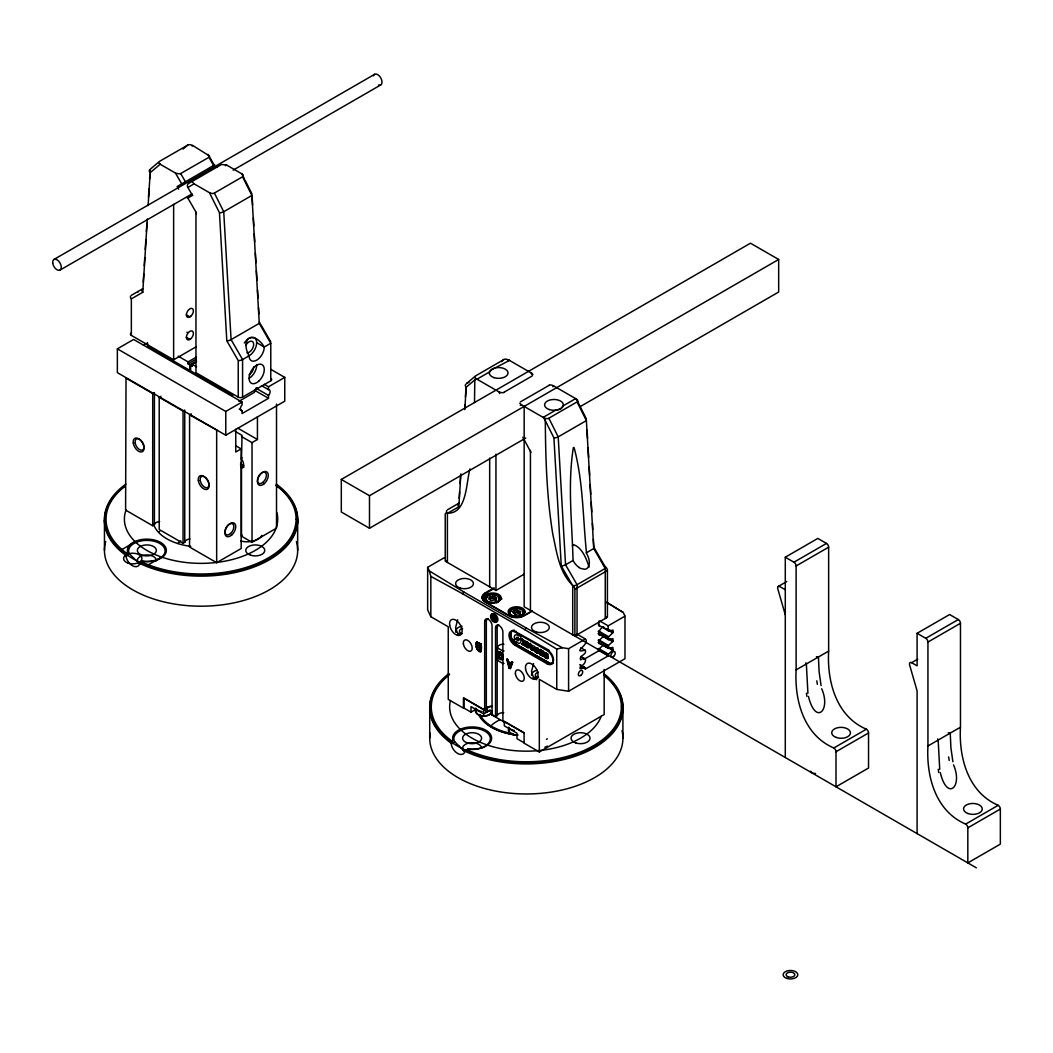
<?xml version="1.0" encoding="UTF-8"?>
<svg xmlns="http://www.w3.org/2000/svg" width="1053" height="1053" viewBox="0 0 1053 1053"><rect width="100%" height="100%" fill="white"/><g stroke="black" fill="none" stroke-linecap="round" stroke-linejoin="round"><path stroke-width="1.5" d="M519.695 613.188C517.076 612.425 517.852 606.173 516.51 612.333C511.6 612.385 514.943 612.135 514.93 615.939M492.843 615.742L492.462 616.847L494.923 615.281A4.594 2.659 60 0 1 495.924 622.336A4.594 2.659 60 0 1 490.593 617.124A4.594 2.659 60 0 1 494.857 615.321M495.173 620.441L495.726 619.506M474.508 402.496L474.798 380.436A3.067 1.777 60 0 1 476.97 379.198L489.474 371.985L492.054 369.524L509.494 360.416A3.067 1.777 60 0 0 507.572 360.652M598.525 639.697L608.423 645.515L613.004 641.172L612.951 638.658L608.344 639.658L608.173 637.355L612.885 632.642L613.057 630.155L608.318 630.879L608.173 625.837L624.982 616.137L623.297 612.504L606.607 602.303M608.779 647.213L613.043 649.767L612.885 647.384L608.265 648.385L608.423 645.515M581.138 666.562L585.402 669.024L608.173 655.887L608.397 654.321L613.043 649.767M143.247 282.151L143.748 273.964M144.261 265.79L144.761 257.616M145.261 249.429L145.867 239.61M146.38 231.436L146.88 223.249M148.486 197.082L148.999 188.895M149.605 179.089L150.21 169.27L159.529 161.372L187.724 145.103L183.064 149.052M196.253 346.74L173.627 359.81L131.349 335.394L131.349 298.868L142.787 292.273L147.302 219.037M148.131 205.585L150.158 172.705A3.146 2.356 23 0 1 149.408 170.152M459.187 498.293L459.595 491.751M460.095 483.577L460.595 475.39M464.728 408.327L464.939 405.05M465.439 396.876L465.939 388.689M446.63 560.644A3.067 1.777 0 0 0 447.393 562.42L447.393 513.39L458.832 506.783L460.845 473.903M464.807 409.63L466.189 387.214L476.206 378.751L498.74 391.769L499.78 393.572M492.001 617.071L492.909 618.953L495.489 617.492M496.016 619.256L495.134 617.282M542.966 654.584L543.611 654.071M546.204 654.584L548.06 655.177L548.06 654.124L546.428 653.308A1.895 1.092 60 0 0 545.099 654.084L545.204 654.018A1.895 1.092 60 0 1 546.533 653.242L546.428 653.308M533.252 648.121L533.252 650.609L531.87 649.806L531.87 647.384A3.041 1.751 60 0 1 534.016 646.147A3.041 1.751 60 0 1 536.161 649.859L536.161 652.281L534.779 651.491L534.871 648.793M496.489 599.486C493.041 600.513 495.397 595.208 493.33 596.011C493.62 601.145 488.302 597.341 492.896 596.261M514.97 613.781L515.825 614.491L519.616 613.267M518.155 612.477L516.733 612.056M493.488 598.38A6.134 3.541 0 0 1 494.37 598.486L492.857 598.315M543.48 654.255L543.032 652.978M470.02 468.875C466.071 482.063 467.19 514.654 447.064 513.048A3.067 1.777 60 0 0 445.222 514.456L445.222 561.17L495.95 590.457L524.223 574.135M533.397 647.885L534.542 648.293M603.882 627.154C601.302 625.206 594.405 638.658 602.119 634.261M603.882 635.92L598.973 640.566L599.17 643.778M477.009 645.463L475.772 643.962L476.746 642.106L481.208 644.054C483.037 660.178 473.284 646.95 476.746 642.106L481.208 644.054M476.575 643.791L477.825 643.054L480.405 644.541C482.392 649.714 474.587 645.357 477.154 643.146M481.208 651.557C479.22 650.82 474.719 648.121 476.746 645.463M476.575 647.147L477.825 646.41L480.405 647.898C482.274 652.807 474.692 648.582 477.154 646.503M511.166 663.903L509.507 667.76L508.296 662.745L511.166 663.903L508.968 668.089L506.796 659.323L508.046 659.547L508.586 661.771L511.297 663.337L511.837 661.732L512.653 662.205L510.481 668.458L508.968 668.089M506.796 659.323L508.151 662.021L510.863 663.587L511.837 661.732M510.047 668.708L512.653 662.205M241.966 457.607L241.663 458.516A18.941 4.001 -81.2 0 0 241.492 459.029A6.594 3.804 60 0 1 241.492 468.137L241.492 536.201L252.022 542.269L276.518 528.132L276.518 404.089M494.357 596.511L496.792 597.735L495.621 599.42M241.492 459.029L242.045 435.363L235.174 431.401M241.492 536.201L242.045 535.016M457.686 619.756L455.62 627.522L457.186 632.445A6.357 5.186 -60 0 0 459.477 633.761L461.819 633.735M533.581 663.574L531.515 671.34L533.081 676.263A6.357 5.186 -60 0 0 535.372 677.579L538.583 677.316M516.707 610.082C514.127 609.582 511.376 612.254 513.89 613.346M256.998 387.662L254.194 392.506L238.886 401.351M429.334 570.937L430.835 576.399L462.543 593.721L463.636 591.839L429.334 570.937L427.65 567.304L444.458 557.603M562.315 647.713L556.747 649.096L525.026 629.786L526.118 627.917L562.315 647.713L568.594 648.687L585.402 638.987C590.72 644.054 570.66 653.61 585.152 650.188C587.692 654.611 578.65 655.321 580.545 659.836C588.706 654.518 585.402 665.72 580.808 665.825C577.149 672.604 586.468 664.601 585.402 669.024M495.397 600.723L496.489 600.197M572.384 545.967L572.832 545.428A3.251 2.409 -81.1 0 1 573.951 544.783C582.427 548.06 586.35 558.827 589.167 567.067M494.541 616.61L493.173 615.584M519.287 614.439L520.564 613.833M612.741 641.58L602.777 635.828M603.606 644.844L599.104 648.898L598.854 650.754L583.796 659.441M150.158 172.705L160.161 164.242L175.904 173.311L180.063 173.877L208.942 157.318L213.627 165.492M192.054 145.985L192.686 145.459L209.573 156.041M501.439 361.587L503.768 359.613L475.574 375.895L466.242 383.779L469.059 382.16M508.099 360.508L508.731 359.981L531.252 372.973L532.278 374.789M525.092 643.199L525.092 640.843L526.526 641.672L526.526 646.674L524.973 645.91C526.171 640.816 523.525 646.858 521.814 644.081L523.604 642.659L521.867 638.974L523.604 642.659M532.134 376L503.953 392.269M520.327 405.444L521.367 404.826L543.901 417.844L553.917 437.864L561.275 565.935L572.714 585.744L572.714 634.788A3.067 1.777 0 0 0 577.057 634.788L577.057 584.705L565.553 564.79L558.195 436.877L548.863 418.199L577.057 401.93L586.389 420.595L593.747 548.521L605.251 568.436L577.057 584.705A3.212 1 -16.6 0 1 573.135 585.744C559.09 572.753 556.747 552.088 552.825 534.345C546.704 496.963 545.612 458.963 545.309 421.147A3.067 1.777 60 0 0 543.137 417.396L555.642 410.183L560.578 409.09L563.171 405.839L575.662 398.626A3.067 1.777 60 0 1 577.834 402.364M552.878 386.688L553.917 386.069L576.439 399.061L577.057 400.311M214.733 164.847L177.128 186.552L178.668 189.211M53.927 259.459L374.592 74.329M192.462 195.41L187.868 187.447L194.107 183.841L209.429 192.686L219.445 212.706L226.803 340.777L238.241 360.587L238.241 397.113A3.067 1.777 0 0 0 242.585 397.113L270.779 380.844A3.067 1.777 0 0 0 271.134 378.58M225.46 165.742L226.632 165.058L241.966 173.916L244.467 178.918M60.047 270.081L192.015 193.897M233.161 170.138L380.725 84.951M187.381 198.346L192.725 195.253M223.723 211.719L251.917 195.437L242.585 176.772L214.391 193.054L223.723 211.719L231.081 339.632L242.585 359.56L242.585 397.113M131.349 295.327L142.853 288.693M270.674 369.261L284.758 377.395L284.758 401.18L225.776 435.231L117.357 372.644L117.357 348.846L133.626 339.461L242.045 402.062L242.045 404.944A3.83 2.211 -60 0 0 240.413 408.761A3.83 2.211 -60 0 0 242.045 410.683L242.045 413.579L268.502 398.297L268.502 395.415A3.83 2.211 -60 0 0 270.121 391.611A3.83 2.211 -60 0 0 268.502 389.676L261.46 385.609M143.366 345.358L147.552 342.936M159.622 521.498A6.134 3.541 0 0 0 154.396 524.776L152.711 525.75L125.597 510.1L126.031 377.645M178.194 356.177L188.066 361.89L196.2 357.191M188.066 361.89L188.066 363.89L196.2 359.191M231.081 339.632L259.275 323.363L251.917 195.437M188.066 363.89L189.803 364.891L196.582 360.982M232.91 395.257L190.632 370.853L190.632 365.365L196.424 362.021M125.597 377.895L152.711 393.546L154.396 392.572L154.396 524.776M189.974 539.018A6.134 3.541 0 0 0 184.749 542.295L183.064 543.269L159.214 529.501L159.214 397.297L160.898 396.323M242.585 359.56L249.087 355.796A10.727 6.2 -60 0 0 256.682 360.179A10.727 6.2 -60 0 0 264.264 347.042L270.779 343.278L259.275 323.363M159.214 397.297L183.064 411.078L184.749 410.104L184.749 542.295M235.911 445.84L241.176 448.881L241.176 548.534L216.668 562.684L189.566 547.034L189.566 414.829L191.251 413.855M117.357 348.846L225.776 411.447L242.045 402.062M264.277 384.345L268.502 386.78L284.758 377.395M189.566 414.829L217.102 430.229M241.176 448.881L235.754 452.013L235.754 429.229M241.492 436.547L252.022 442.615L257.432 439.496L257.432 416.712M120.819 550.166L133.626 542.769M126.623 555.721L129.651 553.97M139.496 563.158L142.537 561.407M147.275 565.435L160.082 558.051M525.763 438.035L369.485 528.264L341.304 511.995L341.304 479.444L750.473 243.204L778.667 259.472L778.667 292.023L579.755 406.866M520.498 401.825L548.982 385.424M341.304 479.444L369.485 495.713L778.667 259.472M558.195 436.877L586.389 420.595M447.393 509.849L458.884 503.202M531.87 611.043L524.144 615.505A10.727 6.2 0 0 1 508.968 615.505L485.117 601.737A10.727 6.2 0 0 1 485.117 592.971L494.133 587.771M532.331 611.043L523.933 615.887A10.425 6.015 0 0 1 509.191 615.887L485.328 602.105A10.425 6.015 0 0 1 485.328 593.602L493.725 588.759M579.084 567.462A12.36 10.082 60 0 0 580.927 568.515L584.797 569.278A6.792 5.541 60 0 0 588.008 567.422L589.285 563.697A12.096 9.885 60 0 0 589.298 561.565A16.848 13.755 60 0 0 586.547 553.444C582.875 518.352 583.309 481.919 574.109 447.657L573.372 447.459C567.422 484.485 572.134 522.946 573.043 560.472L565.553 564.79A3.185 0.908 -17.8 0 1 561.723 565.909M586.284 552.878L593.747 548.521M476.048 709.248L471.02 712.157L463.978 708.09L463.978 698.073L483.709 709.459L487.394 707.34A6.134 3.541 0 0 1 492.422 706.326A6.292 3.633 0 0 0 486.315 709.327L484.683 710.275L484.683 621.52L486.315 620.572A6.292 3.633 0 0 1 488.302 618.559M492.317 617.532L494.923 616.031M503.729 712.67A6.292 3.633 0 0 0 497.161 715.592L495.529 716.54L495.529 627.772L497.161 626.838A6.292 3.633 0 0 1 498.898 624.956M476.719 643.396L477.417 642.975M476.983 643.225L477.825 643.054M476.575 644.278L477.009 643.541M476.719 644.831L477.009 644.028M476.983 645.305L480.405 646.937M607.41 570.542L607.41 617.255L574.885 636.038L574.885 589.311L607.41 570.542A3.067 1.777 60 0 0 605.567 566.988L603.461 565.013M476.719 646.753L477.417 646.331M477.391 643.304L480.405 644.541M476.983 646.581L477.825 646.41M476.719 648.029L477.009 647.213M476.983 648.503L480.405 650.135M477.391 646.66L480.405 647.898M553.391 662.311A7.661 4.423 60 0 1 548.758 662.64L515.588 644.239A7.661 4.423 60 0 1 510.165 634.854A7.661 4.423 60 0 1 515.588 631.721L516.233 631.339M520.63 639.118L518.734 639.237L520.63 639.118A4.673 2.698 60 0 1 520.156 642.975A4.673 2.698 60 0 1 516.681 642.146L514.259 642.291L514.259 639.408L516.457 639.329M520.787 635.933L520.906 638.737L518.708 638.816M516.339 638.974L514.667 638.987A4.673 2.698 60 0 1 515.128 635.117A4.673 2.698 60 0 1 518.589 635.933L520.906 635.867M514.259 642.291L516.681 642.146M515.588 644.239L548.758 662.64M514.72 645.12L547.244 663.89A8.121 4.686 60 0 0 552.983 660.573A8.121 4.686 60 0 0 547.244 650.622L514.72 631.839A8.121 4.686 60 0 0 508.968 635.156A8.121 4.686 60 0 0 514.72 645.12L516.233 644.239L548.758 663.021A8.121 4.686 60 0 0 553.43 662.942M498.74 655.782L498.74 653.9L500.149 653.768L501.57 655.519L501.57 657.401L500.149 657.533L498.74 655.782L501.544 654.163M521.814 644.081L523.433 644.884M526.421 641.738L526.421 646.739M528.277 647.687L526.895 646.884L526.895 641.882L526.895 646.884C529.738 650.083 527.553 641.172 528.172 647.753M528.027 642.659C531.699 654.361 529.83 636.46 530.107 646.424M524.973 645.91L526.526 646.674M531.489 644.66L531.489 649.662L528.172 645.186M531.87 647.384L531.976 649.74L533.252 650.609M531.489 649.662L528.277 645.12M534.885 649.003L534.753 648.793M539.728 651.188L538.136 650.267L538.136 648.372L538.03 650.333C541.15 653.571 538.241 647.082 541.163 650.122L541.058 655.19L539.623 654.361L539.728 652.478C536.991 649.056 538.399 656.388 538.136 651.557M534.779 651.491L536.161 652.281M538.03 653.439L536.582 652.61L538.136 653.373M541.163 650.122L541.058 655.19M539.623 652.531L538.03 651.623M542.795 651.057L542.69 651.123A3.067 1.777 60 0 1 544.862 654.887A3.067 1.777 60 0 1 542.795 656.072L542.69 656.137A3.067 1.777 60 0 0 544.862 654.887A3.067 1.777 60 0 0 542.795 651.057L541.453 650.412L541.453 651.978L542.966 652.755M539.623 654.361L541.163 655.124M541.558 653.781L542.861 654.532L541.558 653.781L541.453 655.414L542.795 656.072M515.588 631.721L548.758 650.122A7.661 4.423 60 0 1 549.153 650.372M546.152 656.006L546.046 656.058A1.356 0.777 60 0 1 545.099 654.413L545.204 654.347A1.356 0.777 60 0 0 546.152 656.006L546.981 656.809M546.586 655.256L547.112 655.558A1.356 0.777 60 0 1 548.06 657.217L547.955 657.612A1.895 1.092 60 0 1 546.625 658.375L545.099 657.493L545.204 656.388L546.639 657.217L545.204 656.388M547.112 655.558L547.007 655.624A1.356 0.777 60 0 1 547.955 657.269L548.06 657.217M545.099 657.493L546.731 658.309A1.895 1.092 60 0 0 548.06 657.546L547.955 657.612M547.244 663.89L548.758 663.021M471.02 712.157L471.02 706.642L483.709 713.973L487.394 711.841A6.134 3.541 0 0 1 492.422 710.828M451.882 743.51L454.909 741.76M785.288 557.208L817.812 538.425L826.487 543.427A3.067 1.777 60 0 1 828.645 547.191L828.645 651.096C826.921 681.265 836.121 716.264 866.369 729.202A3.067 1.777 60 0 1 868.541 732.967L868.541 768.019L836.003 786.802L836.003 751.737A3.067 1.777 60 0 0 833.844 747.985C803.597 735.047 794.396 700.048 796.121 669.879L796.121 565.961A3.067 1.777 60 0 0 793.962 562.21L785.288 557.208L785.288 757.515M463.096 750.249A8.977 5.778 66.6 0 0 464.399 750.973L467.795 749.196M524.039 742.76L516.997 738.693L516.997 733.191L504.308 725.859L504.308 721.358L524.039 732.743L524.144 743.207L539.32 751.96L539.32 679.356L556.747 689.412L568.594 691.242L624.982 658.704L624.982 616.137M793.962 562.21L826.487 543.427M796.121 565.961L828.645 547.191M778.259 586.455L786.749 581.559M539.32 751.96L604.159 714.539L604.159 669.471M796.121 669.879L828.645 651.096M917.097 633.301L949.622 614.531L958.296 619.533A3.067 1.777 60 0 1 960.468 623.284L960.468 727.202C958.743 757.37 967.931 792.369 998.191 805.308A3.067 1.777 60 0 1 1000.35 809.059L1000.35 844.124L967.825 862.894L967.825 827.842A3.067 1.777 60 0 0 965.667 824.091C935.406 811.152 926.219 776.153 927.943 745.972L927.943 642.067A3.067 1.777 60 0 0 925.771 638.315L917.097 633.301L917.097 665.851L911.622 662.692A3.067 1.777 60 0 0 909.621 664.969L917.097 690.9L917.097 833.607M925.771 638.315L958.296 619.533M927.943 642.067L960.468 623.284M911.622 662.692L917.729 659.178M833.844 747.985L866.369 729.202M836.003 751.737L868.541 732.967M927.943 745.972L960.468 727.202M965.667 824.091L998.191 805.308M967.825 827.842L1000.35 809.059M126.755 553.338L127.795 552.746A19.494 11.254 0 0 1 145.498 539.175A19.494 11.254 0 0 1 166.308 551.193A19.494 11.254 0 0 1 142.813 561.407L141.773 562.012A95.033 54.874 0 0 0 267.883 558.143A95.033 54.874 0 0 0 276.018 485.38M452.013 741.128L453.053 740.522A19.494 11.254 0 0 1 470.757 726.965A19.494 11.254 0 0 1 491.567 738.969A19.494 11.254 0 0 1 468.072 749.196L467.032 749.802A95.033 54.874 0 0 0 567.541 756.344A95.033 54.874 0 0 0 621.362 706.892A95.007 54.848 0 0 0 603.777 675.091M476.311 642.356L477.285 641.935M518.168 610.635L520.63 611.477L519.484 613.188M599.17 626.259L598.736 621.217M496.147 598.288L496.292 600.263M519.998 612.056L520.143 614.031M490.079 599.683L488.618 598.933L490.014 597.999L489.645 597.209L489.724 599.262L491.382 600.644L495.792 599.526M465.966 751.342L464.728 751M496.516 618.085L493.449 619.69L494.568 620.335M490.869 596.669L489.619 597.183M490.724 598.591L489.684 599.236M514.654 610.411L514.654 612.412M226.632 165.058L221.538 164.465L188.5 183.538A3.067 2.501 60 0 0 187.868 187.447M785.288 589.746L779.812 586.6A3.067 1.777 60 0 0 777.798 588.864L785.288 614.794M256.682 342.659L264.264 347.042A19.678 16.071 60 0 0 258.38 340.119L256.682 339.027A12.465 10.175 60 0 0 254.273 337.947L251.351 337.579A7.819 6.384 60 0 0 247.363 339.882L246.112 343.12A12.715 10.385 60 0 0 245.941 345.226L246.178 347.911A19.954 16.282 60 0 0 249.113 355.782M186.315 314.847L189.895 316.914M186.315 337.381L189.895 339.448M255.826 388.096L268.502 395.415M254.418 390.176L268.502 398.297M196.595 366.813L192.37 364.364L192.37 366.365L190.632 365.365M238.241 397.113L195.963 372.696L195.963 212.101L187.868 198.069M239.228 409.064L242.045 410.683M599.683 620.928L608.173 625.837M607.357 628.865L613.057 632.155M602.777 627.061L612.741 632.814M598.209 624.837L608.489 630.892M598.525 630.944L608.489 636.696M598.209 631.603L608.173 637.355M608.779 638.46L613.057 640.922M598.209 633.603L608.489 639.658M237.925 428.229L257.432 439.496M598.209 640.369L608.173 646.121M602.777 644.594L612.741 650.346M598.209 642.369L608.173 648.121M598.525 642.659L608.489 648.424M576.912 634.077L585.402 638.987M598.525 648.464L608.489 654.216M598.209 649.122L608.173 654.887M976.342 867.817L524.157 606.752L524.157 406.445M598.209 650.122L608.173 655.887M580.822 647.727L585.402 650.504M580.822 656.493L585.402 659.257M463.636 591.839L526.118 627.917M462.543 593.721L525.026 629.786M580.822 665.259L585.086 667.72M579.716 664.733L585.402 668.023M521.748 639.039L523.578 639.974L524.973 643.265M526.79 641.948L528.132 642.593M530.107 643.857L531.594 644.594M538.136 648.372L536.582 647.608L536.582 652.61M502.729 655.111A4.449 2.567 60 0 0 497.542 652.123L497.542 647.898L502.729 650.899A5.831 3.37 0 0 0 504.018 650.899M511.403 661.982L512.219 662.455M427.65 567.304L427.65 609.871L430.835 616.716L448.249 626.772L448.249 699.389L463.438 708.156L463.438 698.007L484.683 710.275M508.296 662.745L510.731 664.153M502.426 655.203A6.173 4.712 20.2 0 1 502.821 659.244A4.449 2.567 60 0 1 497.542 656.203L497.542 660.428L502.729 663.416A5.831 3.37 0 0 0 504.018 663.416M510.481 668.458L509.402 667.839L507.23 659.073M495.529 716.54L492.054 714.539L492.054 625.772A5.212 3.014 60 0 0 488.368 619.388A5.212 3.014 60 0 0 484.683 621.52M524.144 733.059L502.9 720.792L502.9 632.037A5.212 3.014 60 0 0 499.214 625.653A5.212 3.014 60 0 0 495.529 627.772M491.817 710.762L491.817 714.895L505.44 722.753M194.068 183.827L192.554 182.143M606.831 602.474L623.297 612.504M513.535 611.003L513.574 613.03M276.386 485.459L277.281 486.104A96.573 55.756 0 0 1 268.344 560.367A96.573 55.756 0 0 1 139.483 563.316M463.123 750.118L458.884 745.827M133.626 558.051L138.496 562.736A9.201 5.344 59.8 0 0 140.575 563.539M530.949 452.395L522.854 437.271M196.437 214.022L195.963 212.127M208.02 154.317L214.259 165.124M209.652 167.782L211.192 170.441M180.721 173.613L185.433 181.761M175.482 173.087L181.735 183.906M259.341 322.007L260.052 323.245M260.762 324.482L270.779 341.817M573.043 560.472L573.372 561.052A16.848 13.755 60 0 0 579.058 567.501M577.689 401.575L586.442 419.081M245.086 180.168L251.97 193.936M508.731 662.495L509.942 667.51M940.29 772.52C947.213 801.767 963.113 786.709 953.518 764.886M808.467 696.415C815.404 725.662 831.304 710.604 821.695 688.78M952.899 761.753L950.898 747.683L950.24 733.099A9.359 5.397 0 0 0 948.226 732.796M821.09 685.648L819.089 671.577L818.431 656.993A9.359 5.397 0 0 0 816.417 656.703M939.724 769.361L938.17 740.075A9.359 5.397 0 0 1 937.644 738.916M807.914 693.256L806.348 663.969A9.359 5.397 0 0 1 805.821 662.811M587.087 430.295L587.548 438.298M588.101 447.907L588.653 457.502M589.206 467.111L589.667 475.114M590.22 484.722L590.772 494.331M591.233 502.334L591.786 511.942M592.431 523.144L592.8 529.541M593.352 539.149L593.8 547.152L605.251 566.975L605.251 618.506A3.067 1.777 0 0 0 606.001 616.729M252.154 197.135L252.615 205.138M253.352 217.945L253.812 225.947M254.273 233.95L254.734 241.953M255.379 253.168L255.932 262.763M256.392 270.779L256.945 280.374M257.498 289.983L257.959 297.986M258.512 307.594L258.88 313.991M429.716 708.169L429.716 738.192M104.458 520.379L104.458 550.416M622.915 738.192L622.915 708.156A96.547 55.743 0 0 0 604.211 675.184M568.594 648.687L568.594 691.242M556.747 649.096L556.747 689.412M530.436 450.394L530.436 610.371M514.377 639.342L514.377 642.225M497.161 715.592L497.161 626.838A5.212 3.014 60 0 1 497.635 625.021M495.95 454.185L495.95 590.457M495.845 597.406L495.845 599.42M489.671 458.108L489.671 586.837M487.394 707.34L487.394 711.841M486.315 709.327L486.315 620.572A5.212 3.014 60 0 1 486.934 618.572M485.328 593.602L485.328 595.603M485.117 592.971L485.117 595.471M483.709 709.459L483.709 713.973M480.787 644.304L480.787 651.807M479.971 644.791L479.971 647.187M479.971 648.148L479.971 650.385M430.835 576.399L430.835 616.716M369.485 495.713L369.485 528.264M297.657 550.416L297.657 520.366A1.527 1.25 0 0 0 296.117 519.116M270.779 343.278L270.779 380.844M268.502 386.78L268.502 389.676M252.022 442.615L252.022 542.269M225.776 411.447L225.776 435.231M216.668 430.48L216.668 562.684M189.803 364.891L189.803 370.366L147.525 345.963L147.525 343.212M183.064 411.078L183.064 543.269M173.627 204.374L173.627 359.81M152.711 393.546L152.711 525.75M949.187 760.424A78.317 21.415 71.1 0 1 948.608 756.923M938.736 772.52A78.317 65.352 35.4 0 1 938.249 769.282M817.365 684.318A78.317 21.415 71.1 0 1 816.799 680.817M806.914 696.415A78.317 65.352 35.4 0 1 806.427 693.19M815.535 773.468A4.37 2.527 0 0 1 810.731 771.217M573.043 585.771A3.067 1.777 60 0 1 574.885 589.311M458.226 634.788A8.898 5.133 0 0 1 457.397 634.235M455.831 632.248A8.898 5.133 0 0 1 462.017 626.232M536.714 679.646A8.898 5.133 0 0 1 532.923 677.75M531.541 675.342A8.898 5.133 0 0 1 537.306 670.169M461.806 633.616A5.054 2.922 0 0 1 459.477 630.892A5.054 2.922 0 0 1 462.622 628.444M547.363 746.05A9.201 5.318 0 0 1 544.822 747.235M547.363 738.798A9.201 5.318 0 0 1 546.441 739.324M538.346 677.645A5.054 2.922 0 0 1 535.345 674.92A5.054 2.922 0 0 1 538.517 672.262M483.617 596.564A10.727 6.2 0 0 1 484.077 596.182M516.233 644.239A8.121 4.686 60 0 1 510.547 635.288A8.121 4.686 60 0 1 514.575 630.299M524.631 611.082A9.201 5.318 0 0 1 525.552 612.504M509.784 615.347A6.779 3.922 0 0 1 510.1 613.938M522.749 613.53A6.779 3.922 0 0 1 523.209 614.347M483.88 598.367A9.201 5.318 0 0 1 484.341 597.656M501.531 598.367A9.201 5.318 0 0 1 501.807 599.104M485.973 601.855A6.779 3.922 0 0 1 486.618 599.631M498.898 599.762A6.779 3.922 0 0 1 499.438 600.855M486.578 601.829A6.134 3.541 0 0 1 487.012 600.565M498.49 598.038A6.594 3.804 0 0 1 496.661 602.908M488.75 602.908A6.594 3.804 0 0 1 486.262 599.052M487.434 597.577A6.594 3.804 0 0 1 488.039 597.169M522.341 611.806A6.594 3.804 0 0 1 520.88 616.505M512.245 616.505A6.594 3.804 0 0 1 510.231 612.556M511.284 611.345A6.594 3.804 0 0 1 511.903 610.937M492.383 714.21A9.201 5.318 0 0 1 491.817 714.895M492.251 711.025A8.437 4.87 0 0 1 481.734 715.75A8.437 4.87 0 0 1 476.417 708.695M490.185 709.959A8.437 4.87 0 0 1 485.604 711.525M482.024 711.525A8.437 4.87 0 0 1 475.719 708.142M491.303 712.091A7.516 4.344 0 0 1 482.748 716.079A7.516 4.344 0 0 1 476.469 710.854M517.378 734.915A8.437 4.87 0 0 1 509.099 728.031M514.404 730.479A8.437 4.87 0 0 1 508.678 727.175M517.313 735.139A7.516 4.344 0 0 1 509.257 730.808M497.542 660.428A5.831 3.37 0 0 1 497.714 659.191M496.74 654.69A6.173 1.316 85 0 1 497.437 651.294M497.542 647.898A5.831 3.37 0 0 1 503.926 644.212M548.113 650.504A7.661 4.423 60 0 1 553.536 659.889A7.661 4.423 60 0 1 548.113 663.021M516.233 643.857A7.661 4.423 60 0 1 510.902 635.657A7.661 4.423 60 0 1 514.298 630.642M603.645 673.472A96.6 55.77 0 0 1 591.299 748.17A96.6 55.77 0 0 1 461.346 748.17A96.6 55.77 0 0 1 448.986 673.472M513.022 733.704A48.293 27.878 0 0 1 479.878 714.566M601.224 716.303A76.658 44.265 0 0 1 512.706 750.46A76.658 44.265 0 0 1 450.434 700.6M187.092 332.103A6.134 3.541 -60 0 1 186.921 332.511M240.742 467.005A6.594 3.804 60 0 0 242.045 467.4L241.729 467.848A18.941 4.001 -81.2 0 1 241.492 468.137M243.756 466.532A6.594 3.804 60 0 1 240.518 464.926M243.743 465.597A6.344 3.659 60 0 1 240.571 463.228M243.756 467.493A7.661 4.423 60 0 1 240.65 465.952M276.268 484.117A96.6 55.77 0 0 1 266.883 559.933A96.6 55.77 0 0 1 135.232 559.933A96.6 55.77 0 0 1 125.847 484.117M190.79 546.362A48.293 27.878 0 0 1 153.567 524.183M276.939 512.811A76.658 44.265 0 0 1 198.319 563.342A76.658 44.265 0 0 1 126.149 509.705M261.842 535.437A15.334 8.858 0 0 1 240.755 540.992M491.672 725.122A41.396 23.903 0 0 1 500.228 719.633M296.433 541.545A96.6 55.77 0 0 1 201.057 606.186A96.6 55.77 0 0 1 105.695 541.545M139.549 563.947A9.503 5.489 0 0 1 144.077 555.181A9.503 5.489 0 0 1 156.305 560.986M129.927 554.404A9.49 1.369 50.7 0 1 133.626 558.248M139.786 563.566A9.201 5.765 55.5 0 1 132.349 565.658A9.201 5.765 55.5 0 1 125.926 555.629M126.689 555.931A96.573 55.756 0 0 1 125.346 485.762M126.794 553.351A95.033 54.874 0 0 1 124.346 486.736M129.137 553.47A18.256 10.543 0 0 1 145.353 540.413A18.256 10.543 0 0 1 165.045 551.772A18.256 10.543 0 0 1 142.431 561.131M142.708 561.42A9.49 2.725 12.7 0 1 143.076 561.854M159.753 531.41A15.334 8.858 0 0 1 159.121 531.923M177.812 543.466A26.167 15.111 0 0 1 180.747 540.887M373.486 75.855A6.134 3.541 60 0 1 378.198 74.987A6.134 3.541 60 0 1 381.989 81.989A6.134 3.541 60 0 1 378.448 85.017M504.124 392.479A4.028 2.33 0 0 1 499.069 391.65M531.16 373.052A4.409 2.448 -4 0 1 532.844 374.684M503.61 359.468A3.699 2.132 0 0 1 508.494 360.073M476.364 378.619A3.699 2.132 0 0 1 474.916 377.395M447.446 513.351A3.212 2.422 24.3 0 1 446.59 510.744M458.871 506.756A3.185 2.435 27 0 1 458.266 503.729M466.229 387.201A3.146 2.356 23 0 1 465.439 384.674M256.656 364.575A10.727 6.2 -60 0 1 249.087 378.33M244.309 342.988A10.727 6.2 -60 0 1 256.445 340.632A10.727 6.2 -60 0 1 247.705 356.454M241.795 174.048A3.699 2.132 0 0 1 243.243 175.272M214.549 193.199A3.699 2.132 0 0 1 209.665 192.594M216.681 167.256A3.067 2.501 60 0 1 217.339 167.019M223.618 211.798A3.146 1.027 -15.9 0 1 219.853 212.719M231.015 339.711A3.185 0.908 -17.8 0 1 227.251 340.764M242.519 359.626A3.212 1 -16.6 0 1 238.662 360.587M245.875 345.173A6.436 3.712 -60 0 1 251.957 341.304A6.436 3.712 -60 0 1 252.904 347.714A6.436 3.712 -60 0 1 246.994 352.913M253.641 366.944A6.436 3.712 -60 0 1 249.087 374.829M137.877 292.352A10.727 6.2 -60 0 1 137.851 291.576M131.349 335.394A3.067 1.777 0 0 1 131.164 333.011M187.579 144.959A3.699 2.132 0 0 1 192.449 145.564M160.332 164.11A3.699 2.132 0 0 1 158.885 162.886M131.401 298.828A3.212 2.422 24.3 0 1 130.546 296.235M142.839 292.234A3.185 2.435 27 0 1 142.234 289.22M622.02 730.611A96.6 55.77 0 0 1 528.567 793.949A96.6 55.77 0 0 1 430.111 733.191M464.268 751.315A9.503 5.489 0 0 1 469.283 742.97A9.503 5.489 0 0 1 481.616 748.209M455.186 742.194A9.49 1.369 50.7 0 1 458.884 746.037M467.966 749.21A9.49 2.725 12.7 0 1 468.23 749.499M465.044 751.342A9.201 5.765 55.5 0 1 457.607 753.448A9.201 5.765 55.5 0 1 451.171 743.418M464.742 751.105A96.573 55.756 0 0 0 567.435 758.608A96.573 55.756 0 0 0 622.902 708.156A1.527 1.25 0 0 0 621.375 706.892M451.934 743.721A96.573 55.756 0 0 1 448.354 675.249M452.04 741.141A95.033 54.874 0 0 1 449.605 674.512M454.396 741.246A18.256 10.543 0 0 1 470.612 728.189A18.256 10.543 0 0 1 490.29 739.548A18.256 10.543 0 0 1 467.69 748.92M516.102 735.047A48.069 27.76 0 0 1 480.194 715.75M518.089 735.126A49.583 28.628 0 0 1 478.746 714.961M521.577 404.642A4.028 2.33 0 0 1 519.827 403.115M549.218 384.977A4.409 2.751 1.8 0 1 553.773 386.122M576.267 399.205A3.699 2.132 0 0 1 577.715 400.43M549.021 418.357A3.699 2.132 0 0 1 544.138 417.751M558.09 436.956A3.146 1.027 -15.9 0 1 554.326 437.877M967.944 813.521A9.359 5.462 0.5 0 0 982.252 809.165A9.359 5.462 0.5 0 0 968.51 804.071A9.359 5.462 0.5 0 0 967.944 813.521M836.121 737.416A9.359 5.462 0.5 0 0 850.442 733.072A9.359 5.462 0.5 0 0 836.687 727.965A9.359 5.462 0.5 0 0 836.121 737.416M788.289 976.894A4.37 2.527 0 0 0 794.844 974.709A4.37 2.527 0 0 0 788.289 972.524A4.37 2.527 0 0 0 788.289 976.894M786.802 978.395A7.358 4.251 0 0 0 797.832 974.709A7.358 4.251 0 0 0 786.802 971.037A7.358 4.251 0 0 0 786.802 978.395M549.284 409.551A9.359 5.397 0 0 0 563.316 404.879A9.359 5.397 0 0 0 549.284 400.193A9.359 5.397 0 0 0 549.284 409.551M493.989 377.619A9.359 5.397 0 0 0 508.02 372.946A9.359 5.397 0 0 0 493.989 368.274A9.359 5.397 0 0 0 493.989 377.619M460.069 588.035A8.898 5.133 0 0 0 473.416 583.586A8.898 5.133 0 0 0 460.069 579.137A8.898 5.133 0 0 0 460.069 588.035M535.964 631.853A8.898 5.133 0 0 0 549.297 627.404A8.898 5.133 0 0 0 535.964 622.955A8.898 5.133 0 0 0 535.964 631.853M525.565 669.024A8.898 5.133 60 0 0 535.859 679.08A8.898 5.133 60 0 0 533.792 665.549A8.898 5.133 60 0 0 525.565 669.024M449.67 625.206A8.898 5.133 60 0 0 459.964 635.262A8.898 5.133 60 0 0 457.897 621.731A8.898 5.133 60 0 0 449.67 625.206M491.461 616.624A4.594 2.659 60 0 0 496.792 621.823A4.594 2.659 60 0 0 495.726 614.82A4.594 2.659 60 0 0 491.461 616.624M491.448 617.229A3.685 2.119 60 0 0 495.713 621.388A3.685 2.119 60 0 0 494.857 615.794A3.685 2.119 60 0 0 491.448 617.229M515.404 674.038A6.344 3.659 60 0 0 522.749 681.199A6.344 3.659 60 0 0 521.274 671.551A6.344 3.659 60 0 0 515.404 674.038M463.373 643.988A6.344 3.659 60 0 0 470.704 651.162A6.344 3.659 60 0 0 469.23 641.514A6.344 3.659 60 0 0 463.373 643.988M613.623 656.427A3.08 1.777 -60 0 0 614.597 651.649A3.08 1.777 -60 0 0 610.937 654.887A3.08 1.777 -60 0 0 613.623 656.427M581.085 675.197A3.08 1.777 -60 0 0 582.072 670.419A3.08 1.777 -60 0 0 578.413 673.657A3.08 1.777 -60 0 0 581.085 675.197M512.206 615.794A8.437 4.87 0 0 0 524.986 611.714A8.437 4.87 0 0 0 512.482 607.37A8.437 4.87 0 0 0 512.206 615.794M488.355 602.026A8.437 4.87 0 0 0 501.136 597.946A8.437 4.87 0 0 0 488.618 593.589A8.437 4.87 0 0 0 488.355 602.026M488.987 602.421A7.2 4.159 0 0 0 499.912 598.933A7.2 4.159 0 0 0 489.224 595.221A7.2 4.159 0 0 0 488.987 602.421M489.105 601.961A7.2 4.159 0 0 0 499.912 598.354A7.2 4.159 0 0 0 489.105 594.748A7.2 4.159 0 0 0 489.105 601.961M512.837 616.189A7.2 4.159 0 0 0 523.762 612.701A7.2 4.159 0 0 0 513.074 608.989A7.2 4.159 0 0 0 512.837 616.189M512.956 615.729A7.2 4.159 0 0 0 523.762 612.122A7.2 4.159 0 0 0 512.956 608.529A7.2 4.159 0 0 0 512.956 615.729M497.911 654.518A3.83 2.211 60 0 0 502.373 658.783A3.83 2.211 60 0 0 501.412 652.926A3.83 2.211 60 0 0 497.911 654.518M497.687 654.821A3.554 2.053 60 0 0 501.833 658.783A3.554 2.053 60 0 0 500.938 653.347A3.554 2.053 60 0 0 497.687 654.821M516.72 638.71A1.329 0.763 60 0 0 518.26 640.211A1.329 0.763 60 0 0 517.944 638.197A1.329 0.763 60 0 0 516.72 638.71M516.391 638.71A1.843 1.066 60 0 0 518.563 640.632A1.843 1.066 60 0 0 517.984 637.789A1.843 1.066 60 0 0 516.391 638.71M467.348 742.944A9.503 5.489 0 0 0 481.616 738.192A9.503 5.489 0 0 0 467.348 733.441A9.503 5.489 0 0 0 467.348 742.944M575.767 742.944A9.503 5.489 0 0 0 590.035 738.192A9.503 5.489 0 0 0 575.767 733.441A9.503 5.489 0 0 0 575.767 742.944M133.31 443.221A7.661 4.423 60 0 0 142.234 451.75A7.661 4.423 60 0 0 140.299 440.022A7.661 4.423 60 0 0 133.31 443.221M135.166 442.984A6.344 3.659 60 0 0 142.537 450.039A6.344 3.659 60 0 0 140.944 440.338A6.344 3.659 60 0 0 135.166 442.984M264.264 483.656A7.661 4.423 -60 0 0 266.685 471.783A7.661 4.423 -60 0 0 257.616 479.826A7.661 4.423 -60 0 0 264.264 483.656M263.079 482.208A6.344 3.659 -60 0 0 265.093 472.389A6.344 3.659 -60 0 0 257.59 479.049A6.344 3.659 -60 0 0 263.079 482.208M231.739 534.99A7.661 4.423 -60 0 0 234.161 523.117A7.661 4.423 -60 0 0 225.092 531.16A7.661 4.423 -60 0 0 231.739 534.99M230.554 533.542A6.344 3.659 -60 0 0 232.568 523.723A6.344 3.659 -60 0 0 225.066 530.37A6.344 3.659 -60 0 0 230.554 533.542M200.215 480.55A6.344 3.659 60 0 0 207.586 487.592A6.344 3.659 60 0 0 205.993 477.904A6.344 3.659 60 0 0 200.215 480.55M198.359 480.773A7.661 4.423 60 0 0 207.283 489.303A7.661 4.423 60 0 0 205.348 477.588A7.661 4.423 60 0 0 198.359 480.773M141.523 554.957A9.503 5.489 0 0 0 156.331 550.798A9.503 5.489 0 0 0 142.695 545.467A9.503 5.489 0 0 0 141.523 554.957M250.522 555.168A9.503 5.489 0 0 0 264.777 550.416A9.503 5.489 0 0 0 250.522 545.651A9.503 5.489 0 0 0 250.522 555.168M128.15 563.144A9.201 5.318 0 0 0 141.958 558.551A9.201 5.318 0 0 0 128.15 553.944A9.201 5.318 0 0 0 128.15 563.144M52.703 263.092A6.134 3.541 60 0 0 59.718 270.239A6.134 3.541 60 0 0 58.534 260.986A6.134 3.541 60 0 0 52.703 263.092M258.643 381.278A10.727 6.2 -60 0 0 262.039 364.654A10.727 6.2 -60 0 0 249.35 375.921A10.727 6.2 -60 0 0 258.643 381.278M190.738 316.308A4.975 2.869 -60 0 0 192.423 308.582A4.975 2.869 -60 0 0 186.513 313.689A4.975 2.869 -60 0 0 190.738 316.308M190.738 338.842A4.975 2.869 -60 0 0 192.423 331.116A4.975 2.869 -60 0 0 186.513 336.223A4.975 2.869 -60 0 0 190.738 338.842"/></g></svg>
